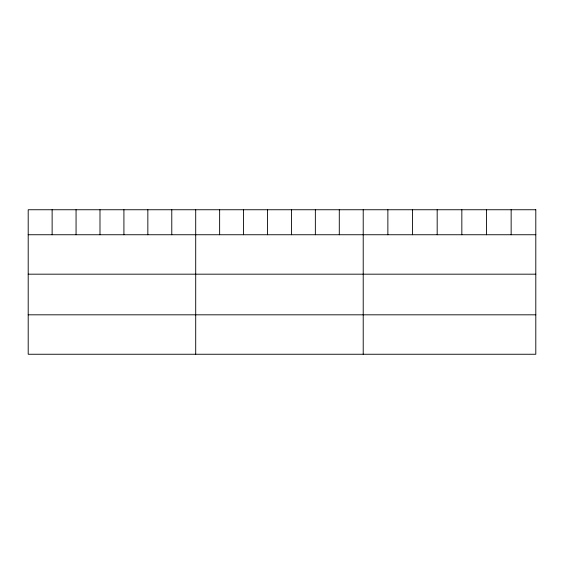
<?xml version="1.0" encoding="UTF-8"?>
<svg xmlns="http://www.w3.org/2000/svg" width="564" height="564" viewBox="0 0 564 564"><rect width="100%" height="100%" fill="white"/><g stroke="black" fill="none" stroke-linecap="round" stroke-linejoin="round"><path stroke-width="0.85" d="M28.2 234.744L535.8 234.744M28.2 274.182L535.8 274.182M28.2 314.818L535.8 314.818M511.146 209.745L511.146 234.744M486.492 209.745L486.492 234.744M461.838 209.745L461.838 234.744M437.178 209.745L437.178 234.744M412.524 209.745L412.524 234.744M387.87 209.745L387.87 234.744M363.216 209.745L363.216 354.255M339.288 209.745L339.288 234.744M315.354 209.745L315.354 234.744M291.426 209.745L291.426 234.744M267.498 209.745L267.498 234.744M243.57 209.745L243.57 234.744M219.636 209.745L219.636 234.744M195.708 209.745L195.708 354.255M171.78 209.745L171.78 234.744M147.846 209.745L147.846 234.744M123.918 209.745L123.918 234.744M99.99 209.745L99.99 234.744M76.062 209.745L76.062 234.744M52.128 209.745L52.128 234.744M535.8 209.745L28.2 209.745L28.2 354.255L535.8 354.255L535.8 209.745"/></g></svg>
